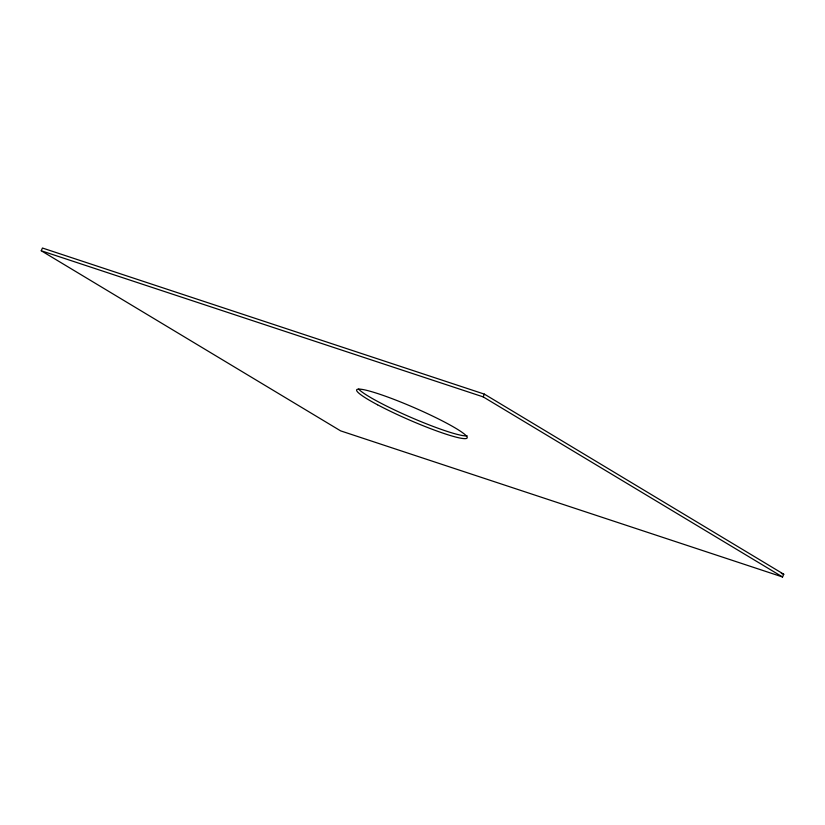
<?xml version="1.0" encoding="UTF-8"?>
<svg xmlns="http://www.w3.org/2000/svg" width="825" height="825" viewBox="0 0 825 825"><rect width="100%" height="100%" fill="white"/><g stroke="black" fill="none" stroke-linecap="round" stroke-linejoin="round"><path stroke-width="1.24" d="M41.25 250.769L42.446 248.026L484.378 394.133L783.75 574.231L782.554 576.974L340.622 430.867L41.25 250.769L483.182 396.877L782.554 576.974M483.182 396.877L484.378 394.133M781.306 573.416L783.75 574.231M467.177 435.817A60.246 6.61 23.5 0 1 412.222 417.955A60.246 6.61 23.5 0 1 358.679 389.091M377.541 404.786A60.246 6.61 23.5 0 0 466.62 438.374A60.246 6.61 23.5 0 0 391.545 398.454A60.246 6.61 23.5 0 0 377.541 404.786"/></g></svg>
